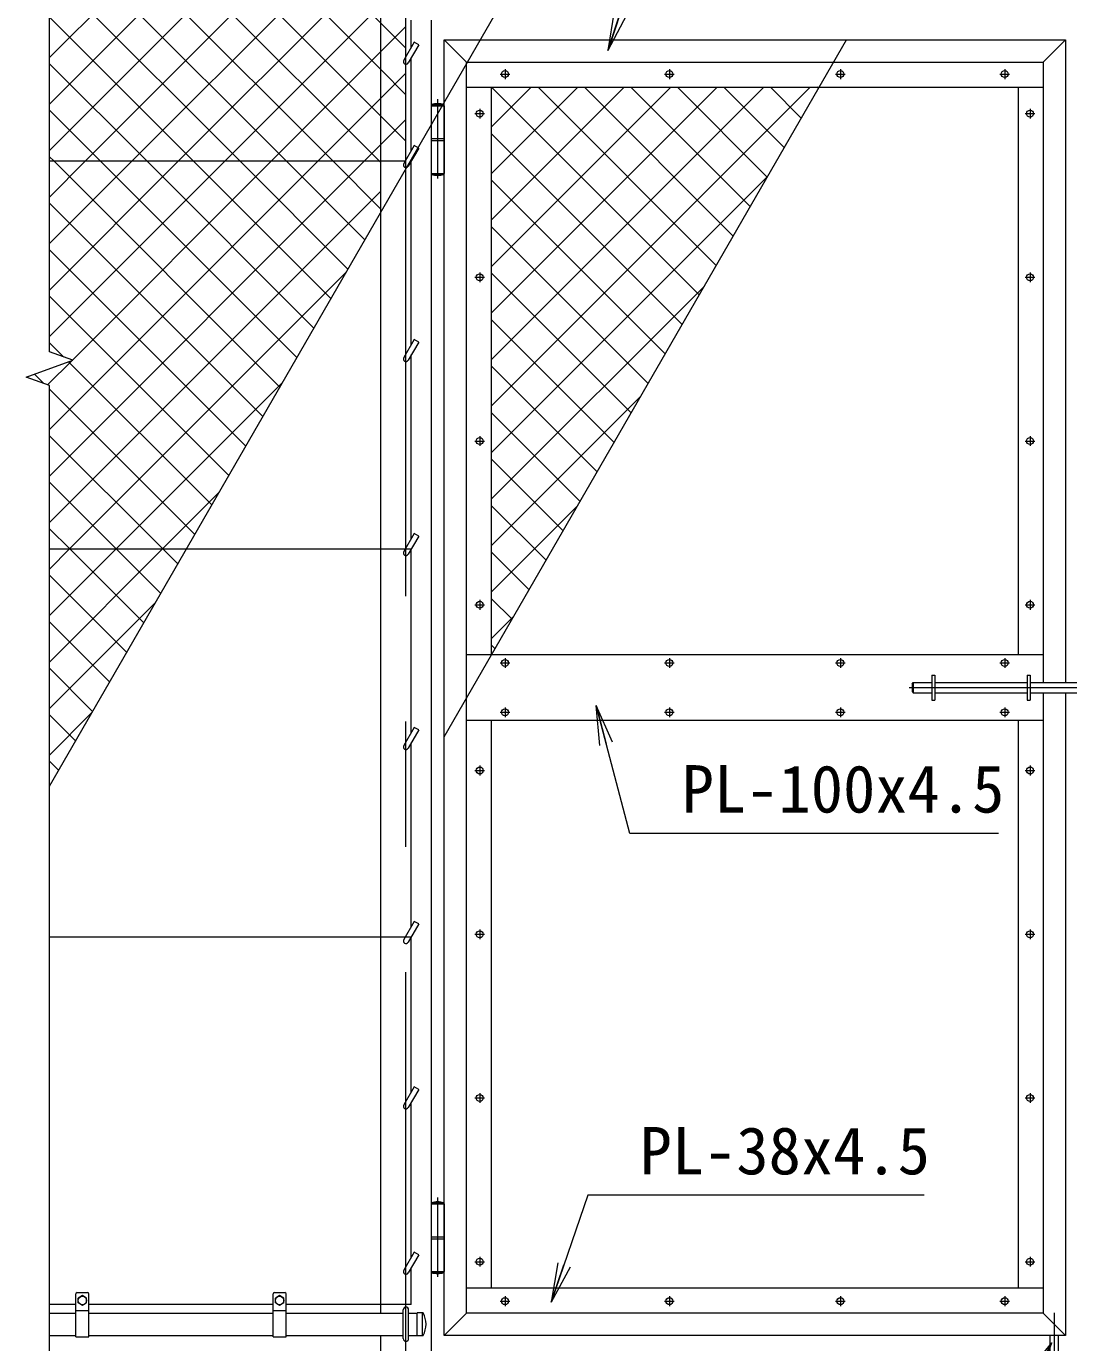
# Model space of a CAD drawing. Units: millimetres, scale not verified. Extents: x -6300 to 6300, y -4455 to 4455.
# Drawn here: x 330 to 1916, y -1030 to 972 of the extents above; entities that cross this region are included whole.
import ezdxf
from ezdxf.enums import TextEntityAlignment as Align

# ---------------------------------------------------------------- set-up
doc = ezdxf.new("R2010")
doc.units = ezdxf.units.MM
doc.header["$LTSCALE"] = 30
doc.linetypes.add('USER1', pattern=[50.8, 31.75, -6.35, 6.35, -6.35])
for name, color, linetype, lineweight in [('0-0_D-STR1', 1, 'Continuous', 18), ('0-1_D-DCR-HCH', 7, 'Continuous', 9), ('0-4_D-STR3', 3, 'Continuous', 13), ('0-5_D-STR-DIM', 7, 'Continuous', 9), ('0-6_0', 7, 'Continuous', 9), ('0-7_D-STR-TXT', 7, 'Continuous', 9), ('0-9_Defpoints', 8, 'Continuous', 18), ('0-A_D-BMK', 2, 'USER1', 13)]:
    doc.layers.add(name, color=color, linetype=linetype, lineweight=lineweight)
doc.styles.add('ＭＳ ゴシック', font='')
doc.styles.get('ＭＳ ゴシック').set_extended_font_data('MS Gothic')

# ---------------------------------------------------------------- blocks, each defined once
blk = doc.blocks.new('_Open')
at = {"layer": '0-6_0'}
blk.add_line((-30, 5), (0, 0), dxfattribs=at)
blk.add_lwpolyline([(-30, -5), (0, 0), (-30, 0)], dxfattribs=at)

msp = doc.modelspace()

# ---------------------------------------------------------------- linework, layer by layer
at = {"layer": '0-0_D-STR1'}
for p, q in [((869.66, -984.91), (869.66, 1917.09)), ((965.96, -1018.91), (965.96, 951.09)), ((965.96, 951.09), (1910.96, 951.09)), ((965.96, 951.09), (999.96, 917.09)), ((1910.96, 951.09), (1876.96, 917.09)), ((1910.96, 951.09), (1910.96, -25.91)), ((999.96, -984.91), (999.96, 917.09)), ((999.96, 917.09), (1876.96, 917.09)), ((1876.96, 917.09), (1876.96, -25.91)), ((999.96, 879.09), (1876.96, 879.09)), ((1037.96, 16.09), (1037.96, 879.09)), ((1838.96, 879.09), (1838.96, 16.09)), ((1876.96, 16.09), (999.96, 16.09)), ((1876.96, -41.91), (1876.96, -984.91)), ((1910.96, -41.91), (1910.96, -1018.91)), ((1876.96, -83.91), (999.96, -83.91)), ((1037.96, -946.91), (1037.96, -83.91)), ((1838.96, -83.91), (1838.96, -946.91)), ((1876.96, -946.91), (999.96, -946.91)), ((365.71, -984.91), (405.71, -984.91)), ((425.71, -984.91), (705.71, -984.91)), ((725.71, -984.91), (903.81, -984.91)), ((911.81, -984.91), (924.81, -984.91)), ((933.14, -984.41), (924.81, -984.41)), ((924.81, -1019.41), (924.81, -984.41)), ((932.81, -1019.41), (932.81, -984.41)), ((999.96, -984.91), (965.96, -1018.91)), ((1876.96, -984.91), (999.96, -984.91)), ((1876.96, -984.91), (1910.96, -1018.91)), ((365.71, -1018.91), (405.71, -1018.91)), ((425.71, -1018.91), (705.71, -1018.91)), ((725.71, -1018.91), (903.81, -1018.91)), ((911.81, -1018.91), (924.81, -1018.91)), ((933.14, -1019.41), (924.81, -1019.41)), ((1910.96, -1018.91), (965.96, -1018.91))]:
    msp.add_line(p, q, dxfattribs=at)
msp.add_lwpolyline([(945.96, 981.09), (945.96, -1403.91), (869.66, -1403.91), (869.66, -1018.91)], dxfattribs=at)
for centre, radius, start, end in [((933.14, -985.41), 1, 32.29827, 90), ((902.59, -1001.91), 35.72, 331.52136, 28.47864), ((933.14, -1018.41), 1, 270, 327.70173)]:
    msp.add_arc(centre, radius, start, end, dxfattribs=at)
at = {"layer": '0-1_D-DCR-HCH'}
for p, q in [((365.71, 924.29), (798.51, 1357.09)), ((365.71, 853.57), (869.22, 1357.09)), ((867.09, 767.09), (365.71, 1268.47)), ((796.38, 767.09), (365.71, 1197.76)), ((491.35, 767.09), (869.66, 1145.39)), ((725.67, 767.09), (365.71, 1127.05)), ((562.06, 767.09), (869.66, 1074.68)), ((654.96, 767.09), (365.71, 1056.34)), ((632.78, 767.09), (869.66, 1003.97)), ((584.25, 767.09), (365.71, 985.63)), ((513.54, 767.09), (365.71, 914.92)), ((1037.96, 818.72), (1098.33, 879.09)), ((1037.96, 748.01), (1169.04, 879.09)), ((1037.96, 677.3), (1239.75, 879.09)), ((1037.96, 606.59), (1310.46, 879.09)), ((1037.96, 535.88), (1381.17, 879.09)), ((1037.96, 465.16), (1451.88, 879.09)), ((1037.96, 394.45), (1522.59, 879.09)), ((1353.83, 563.19), (1037.96, 879.06)), ((1379.71, 608.02), (1108.65, 879.09)), ((1405.59, 652.85), (1179.36, 879.09)), ((1431.48, 697.68), (1250.07, 879.09)), ((1457.36, 742.51), (1320.78, 879.09)), ((1483.24, 787.34), (1391.49, 879.09)), ((1509.12, 832.17), (1462.2, 879.09)), ((1535, 876.99), (1532.91, 879.09)), ((442.83, 767.09), (365.71, 844.21)), ((1327.95, 518.36), (1037.96, 808.35)), ((372.12, 767.09), (365.71, 773.5)), ((365.71, 641.44), (491.35, 767.09)), ((365.71, 570.73), (562.06, 767.09)), ((365.71, 500.02), (632.78, 767.09)), ((716.03, 423.18), (372.12, 767.09)), ((741.91, 468.01), (442.83, 767.09)), ((767.79, 512.84), (513.54, 767.09)), ((793.67, 557.67), (584.25, 767.09)), ((819.55, 602.5), (654.96, 767.09)), ((845.44, 647.32), (725.67, 767.09)), ((869.66, 693.81), (796.38, 767.09)), ((869.66, 764.52), (867.09, 767.09)), ((1037.96, 323.74), (1458.22, 744.01)), ((365.71, 217.18), (869.66, 721.13)), ((1302.07, 473.54), (1037.96, 737.64)), ((690.14, 378.35), (365.71, 702.79)), ((1276.19, 428.71), (1037.96, 666.93)), ((664.26, 333.52), (365.71, 632.08)), ((396.33, 177.09), (816.57, 597.33)), ((1250.3, 383.88), (1037.96, 596.22)), ((638.38, 288.69), (365.71, 561.36)), ((1037.96, 253.03), (1361.63, 576.71)), ((1224.42, 339.05), (1037.96, 525.51)), ((387.59, 468.78), (365.71, 490.65)), ((362.87, 426.47), (399.95, 463.55)), ((612.5, 243.86), (394.72, 461.65)), ((357.07, 428.58), (342.88, 442.78)), ((1198.54, 294.22), (1037.96, 454.8)), ((467.04, 177.09), (719.98, 430.03)), ((586.62, 199.04), (365.71, 419.94)), ((1037.96, 182.32), (1265.04, 409.4)), ((1172.66, 249.39), (1037.96, 384.09)), ((537.85, 177.09), (365.71, 349.23)), ((1146.78, 204.56), (1037.96, 313.38)), ((467.14, 177.09), (365.71, 278.52)), ((537.75, 177.09), (623.39, 262.72)), ((1120.89, 159.73), (1037.96, 242.67)), ((1037.96, 111.61), (1168.45, 242.1)), ((396.43, 177.09), (365.71, 207.81)), ((365.71, 146.47), (396.33, 177.09)), ((365.71, 75.76), (467.04, 177.09)), ((365.71, 5.05), (537.75, 177.09)), ((508.97, 64.55), (396.43, 177.09)), ((534.85, 109.38), (467.14, 177.09)), ((560.73, 154.21), (537.85, 177.09)), ((1095.01, 114.91), (1037.96, 171.96)), ((483.09, 19.72), (365.71, 137.1)), ((1069.13, 70.08), (1037.96, 101.25)), ((365.71, -65.66), (526.79, 95.42)), ((457.21, -25.11), (365.71, 66.39)), ((1037.96, 40.9), (1071.85, 74.8)), ((1043.25, 25.25), (1037.96, 30.54)), ((431.33, -69.94), (365.71, -4.32)), ((365.71, -136.37), (430.2, -71.88)), ((405.44, -114.77), (365.71, -75.03)), ((379.56, -159.59), (365.71, -145.74))]:
    msp.add_line(p, q, dxfattribs=at)
for points in [[(365.71, 782.86), (869.66, 1286.81), (907.81, 1324.96), (939.93, 1357.09), (945.96, 1363.11), (1486.93, 1904.09)], [(365.71, 712.15), (420.64, 767.09), (869.66, 1216.1), (907.81, 1254.25), (945.96, 1292.4), (1010.64, 1357.09), (1557.64, 1904.09)], [(907.81, 938.5), (869.66, 976.65), (489.23, 1357.09), (365.71, 1480.6)], [(907.81, 867.79), (869.66, 905.94), (418.52, 1357.09), (365.71, 1409.89)], [(907.81, 797.08), (869.66, 835.23), (365.71, 1339.18)], [(400.48, 464.08), (703.49, 767.09), (869.66, 933.26), (907.81, 971.41)], [(365.71, 358.6), (774.2, 767.09), (869.66, 862.55), (907.81, 900.7)], [(365.71, 287.89), (844.91, 767.09), (869.66, 791.84), (907.81, 829.99)]]:
    msp.add_lwpolyline(points, dxfattribs=at)
at = {"layer": '0-4_D-STR3'}
for p, q in [((915.81, 939.94), (915.81, 981.09)), ((920.27, 947.68), (904.35, 920.09)), ((927.2, 943.68), (911.27, 916.09)), ((927.2, 943.68), (920.27, 947.68)), ((915.81, 782.94), (915.81, 923.94)), ((945.96, 851.09), (965.96, 851.09)), ((945.96, 851.09), (945.96, 748.09)), ((946.46, 852.59), (946.46, 851.09)), ((965.46, 852.59), (946.46, 852.59)), ((965.46, 852.59), (965.46, 851.09)), ((965.96, 851.09), (965.96, 748.09)), ((945.96, 801.09), (965.96, 801.09)), ((920.27, 790.68), (904.35, 763.09)), ((927.2, 786.68), (911.27, 759.09)), ((927.2, 786.68), (920.27, 790.68)), ((945.96, 798.09), (965.96, 798.09)), ((365.71, 767.09), (906.65, 767.09)), ((915.81, 487.94), (915.81, 766.94)), ((945.96, 748.09), (965.96, 748.09)), ((946.46, 748.09), (946.46, 746.59)), ((946.46, 746.59), (965.46, 746.59)), ((965.46, 748.09), (965.46, 746.59)), ((920.27, 495.68), (904.35, 468.09)), ((927.2, 491.68), (911.27, 464.09)), ((927.2, 491.68), (920.27, 495.68)), ((915.81, 192.94), (915.81, 471.94)), ((920.27, 200.68), (904.35, 173.09)), ((927.2, 196.68), (920.27, 200.68)), ((927.2, 196.68), (911.27, 169.09)), ((365.71, 177.09), (914.55, 177.09)), ((915.81, -102.06), (915.81, 176.94)), ((1707.46, -14.91), (1711.96, -14.91)), ((1707.46, -14.91), (1707.46, -52.91)), ((1711.96, -14.91), (1711.96, -52.91)), ((1852.46, -14.91), (1852.46, -52.91)), ((1852.46, -14.91), (1856.96, -14.91)), ((1856.96, -14.91), (1856.96, -52.91)), ((1677.46, -27.91), (1679.46, -25.91)), ((1677.46, -27.91), (1677.46, -39.91)), ((1677.46, -39.91), (1679.46, -41.91)), ((1679.46, -25.91), (1679.46, -41.91)), ((1679.46, -25.91), (1707.46, -25.91)), ((1711.96, -25.91), (1852.46, -25.91)), ((1856.96, -25.91), (1974.46, -25.91)), ((1679.46, -41.91), (1707.46, -41.91)), ((1707.46, -52.91), (1711.96, -52.91)), ((1711.96, -41.91), (1852.46, -41.91)), ((1852.46, -52.91), (1856.96, -52.91)), ((1856.96, -41.91), (1974.46, -41.91)), ((920.27, -94.32), (904.35, -121.91)), ((927.2, -98.32), (911.27, -125.91)), ((927.2, -98.32), (920.27, -94.32)), ((915.81, -397.06), (915.81, -118.06)), ((920.27, -389.32), (904.35, -416.91)), ((927.2, -393.32), (911.27, -420.91)), ((927.2, -393.32), (920.27, -389.32)), ((365.71, -412.91), (914.55, -412.91)), ((915.81, -648.56), (915.81, -413.06)), ((920.27, -640.82), (904.35, -668.41)), ((927.2, -644.82), (911.27, -672.41)), ((927.2, -644.82), (920.27, -640.82)), ((915.81, -900.06), (915.81, -664.56)), ((945.96, -818.91), (965.96, -818.91)), ((945.96, -818.91), (945.96, -921.91)), ((946.46, -817.41), (946.46, -818.91)), ((965.46, -817.41), (946.46, -817.41)), ((965.46, -817.41), (965.46, -818.91)), ((965.96, -818.91), (965.96, -921.91)), ((945.96, -868.91), (965.96, -868.91)), ((945.96, -871.91), (965.96, -871.91)), ((920.27, -892.32), (904.35, -919.91)), ((927.2, -896.32), (911.27, -923.91)), ((927.2, -896.32), (920.27, -892.32)), ((915.81, -971.91), (915.81, -916.06)), ((945.96, -921.91), (965.96, -921.91)), ((946.46, -921.91), (946.46, -923.41)), ((946.46, -923.41), (965.46, -923.41)), ((965.46, -921.91), (965.46, -923.41)), ((405.71, -1020.91), (405.71, -955.91)), ((407.71, -953.91), (423.71, -953.91)), ((425.71, -1020.91), (425.71, -955.91)), ((705.71, -1020.91), (705.71, -955.91)), ((707.71, -953.91), (723.71, -953.91)), ((725.71, -1020.91), (725.71, -955.91)), ((405.71, -971.91), (365.71, -971.91)), ((409.21, -969.65), (409.21, -962.17)), ((415.71, -973.41), (409.21, -969.65)), ((422.21, -969.65), (415.71, -973.41)), ((422.21, -969.65), (422.21, -962.17)), ((705.71, -971.91), (425.71, -971.91)), ((709.21, -969.65), (709.21, -962.17)), ((715.71, -973.41), (709.21, -969.65)), ((722.21, -969.65), (715.71, -973.41)), ((722.21, -969.65), (722.21, -962.17)), ((915.81, -971.91), (725.71, -971.91)), ((903.81, -1023.91), (903.81, -979.91)), ((911.81, -1023.91), (911.81, -979.91)), ((405.71, -980.91), (425.71, -980.91)), ((705.71, -980.91), (725.71, -980.91)), ((1887.46, -1160.41), (1887.46, -1018.91)), ((1900.46, -1160.41), (1900.46, -1018.91)), ((405.71, -1020.91), (425.71, -1020.91)), ((705.71, -1020.91), (725.71, -1020.91))]:
    msp.add_line(p, q, dxfattribs=at)
for points in [[(422.21, -962.17), (415.71, -958.41), (409.21, -962.17)], [(722.21, -962.17), (715.71, -958.41), (709.21, -962.17)]]:
    msp.add_lwpolyline(points, dxfattribs=at)
for centre, radius in [((1058.46, 899.09), 5.25), ((1308.46, 899.09), 5.25), ((1568.46, 899.09), 5.25), ((1818.46, 899.09), 5.25), ((1019.96, 839.09), 5.25), ((1856.96, 839.09), 5.25), ((1019.96, 590.09), 5.25), ((1856.96, 590.09), 5.25), ((1019.96, 341.09), 5.25), ((1856.96, 341.09), 5.25), ((1019.96, 92.09), 5.25), ((1856.96, 92.09), 5.25), ((1058.46, 3.59), 5.25), ((1308.46, 3.59), 5.25), ((1568.46, 3.59), 5.25), ((1818.46, 3.59), 5.25), ((1058.46, -71.41), 5.25), ((1308.46, -71.41), 5.25), ((1568.46, -71.41), 5.25), ((1818.46, -71.41), 5.25), ((1019.96, -159.91), 5.25), ((1856.96, -159.91), 5.25), ((1019.96, -408.91), 5.25), ((1856.96, -408.91), 5.25), ((1019.96, -657.91), 5.25), ((1856.96, -657.91), 5.25), ((1019.96, -906.91), 5.25), ((1856.96, -906.91), 5.25), ((415.71, -965.91), 6.49), ((715.71, -965.91), 6.49), ((1058.46, -966.91), 5.25), ((1308.46, -966.91), 5.25), ((1568.46, -966.91), 5.25), ((1818.46, -966.91), 5.25)]:
    msp.add_circle(centre, radius, dxfattribs=at)
for centre, radius, start, end in [((907.81, 918.09), 4, 150, 330), ((955.96, 823.25), 30.83, 72.05475, 107.94525), ((907.81, 761.09), 4, 150, 330), ((955.96, 775.92), 30.83, 252.05475, 287.94525), ((907.81, 466.09), 4, 150, 330), ((907.81, 171.09), 4, 150, 330), ((907.81, -123.91), 4, 150, 330), ((907.81, -418.91), 4, 150, 330), ((907.81, -670.41), 4, 150, 330), ((955.96, -846.75), 30.83, 72.05475, 107.94525), ((907.81, -921.91), 4, 150, 330), ((955.96, -894.08), 30.83, 252.05475, 287.94525), ((407.71, -955.91), 2, 90, 180), ((423.71, -955.91), 2, 0, 90), ((707.71, -955.91), 2, 90, 180), ((723.71, -955.91), 2, 0, 90), ((907.81, -979.91), 4, 0, 180), ((907.81, -1023.91), 4, 180, 0)]:
    msp.add_arc(centre, radius, start, end, dxfattribs=at)
at = {"layer": '0-5_D-STR-DIM'}
for p, q in [((365.71, 476.74), (365.71, 2014.09)), ((330.47, 438.26), (400.95, 463.91)), ((400.95, 463.91), (365.71, 476.74)), ((365.71, 425.44), (330.47, 438.26)), ((365.71, -1141.91), (365.71, 425.44))]:
    msp.add_line(p, q, dxfattribs=at)
at = {"layer": '0-7_D-STR-TXT'}
for points in [[(2084.72, 1135.51), (1280.8, 1135.51), (1215.69, 936.78)], [(1808.75, -255.67), (1248.48, -255.67), (1197.47, -63.22)], [(1695.93, -805.86), (1184.39, -805.86), (1129.21, -966.7)]]:
    msp.add_lwpolyline(points, dxfattribs=at)
at = {"layer": '0-9_Defpoints'}
for p, q in [((365.71, -183.59), (1598.16, 1951.09)), ((965.96, -108.62), (1577.78, 951.09))]:
    msp.add_line(p, q, dxfattribs=at)
at = {"layer": '0-A_D-BMK'}
for p, q in [((907.81, -1418.91), (907.81, 1991.09)), ((1058.46, 906.53), (1058.46, 891.65)), ((1308.46, 906.53), (1308.46, 891.65)), ((1568.46, 906.53), (1568.46, 891.65)), ((1818.46, 906.53), (1818.46, 891.65)), ((1051.02, 899.09), (1065.9, 899.09)), ((1301.02, 899.09), (1315.9, 899.09)), ((1561.02, 899.09), (1575.9, 899.09)), ((1811.02, 899.09), (1825.9, 899.09)), ((955.96, 860.79), (955.96, 740.36)), ((1019.96, 846.53), (1019.96, 831.65)), ((1856.96, 846.53), (1856.96, 831.65)), ((1012.52, 839.09), (1027.4, 839.09)), ((1849.52, 839.09), (1864.4, 839.09)), ((1012.52, 590.09), (1027.4, 590.09)), ((1019.96, 597.53), (1019.96, 582.65)), ((1849.52, 590.09), (1864.4, 590.09)), ((1856.96, 597.53), (1856.96, 582.65)), ((1012.52, 341.09), (1027.4, 341.09)), ((1019.96, 348.53), (1019.96, 333.65)), ((1849.52, 341.09), (1864.4, 341.09)), ((1856.96, 348.53), (1856.96, 333.65)), ((1012.52, 92.09), (1027.4, 92.09)), ((1019.96, 99.53), (1019.96, 84.65)), ((1849.52, 92.09), (1864.4, 92.09)), ((1856.96, 99.53), (1856.96, 84.65)), ((1051.02, 3.59), (1065.9, 3.59)), ((1058.46, 11.03), (1058.46, -3.85)), ((1301.02, 3.59), (1315.9, 3.59)), ((1308.46, 11.03), (1308.46, -3.85)), ((1561.02, 3.59), (1575.9, 3.59)), ((1568.46, 11.03), (1568.46, -3.85)), ((1811.02, 3.59), (1825.9, 3.59)), ((1818.46, 11.03), (1818.46, -3.85)), ((1673.35, -33.91), (2253.46, -33.91)), ((1051.02, -71.41), (1065.9, -71.41)), ((1058.46, -63.97), (1058.46, -78.85)), ((1301.02, -71.41), (1315.9, -71.41)), ((1308.46, -63.97), (1308.46, -78.85)), ((1561.02, -71.41), (1575.9, -71.41)), ((1568.46, -63.97), (1568.46, -78.85)), ((1811.02, -71.41), (1825.9, -71.41)), ((1818.46, -63.97), (1818.46, -78.85)), ((1012.52, -159.91), (1027.4, -159.91)), ((1019.96, -152.47), (1019.96, -167.35)), ((1849.52, -159.91), (1864.4, -159.91)), ((1856.96, -152.47), (1856.96, -167.35)), ((1012.52, -408.91), (1027.4, -408.91)), ((1019.96, -401.47), (1019.96, -416.35)), ((1849.52, -408.91), (1864.4, -408.91)), ((1856.96, -401.47), (1856.96, -416.35)), ((1012.52, -657.91), (1027.4, -657.91)), ((1019.96, -650.47), (1019.96, -665.35)), ((1849.52, -657.91), (1864.4, -657.91)), ((1856.96, -650.47), (1856.96, -665.35)), ((955.96, -809.21), (955.96, -929.64)), ((1019.96, -899.47), (1019.96, -914.35)), ((1856.96, -899.47), (1856.96, -914.35)), ((1012.52, -906.91), (1027.4, -906.91)), ((1849.52, -906.91), (1864.4, -906.91)), ((1058.46, -959.47), (1058.46, -974.35)), ((1308.46, -959.47), (1308.46, -974.35)), ((1568.46, -959.47), (1568.46, -974.35)), ((1818.46, -959.47), (1818.46, -974.35)), ((1051.02, -966.91), (1065.9, -966.91)), ((1301.02, -966.91), (1315.9, -966.91)), ((1561.02, -966.91), (1575.9, -966.91)), ((1811.02, -966.91), (1825.9, -966.91)), ((1893.96, -1174.83), (1893.96, -984.83))]:
    msp.add_line(p, q, dxfattribs=at)

# ---------------------------------------------------------------- block references
at = {"layer": '0-7_D-STR-TXT', "xscale": 2, "yscale": 2}
for p, rotation in [((1215.07, 934.88), 251.85931), ((1196.96, -61.29), 104.84646), ((1128.56, -968.59), 251.06303), ((1890.18, -1030.38), 60)]:
    msp.add_blockref('_Open', p, dxfattribs=dict(at, rotation=rotation))

# ---------------------------------------------------------------- texts
at = {"layer": '0-7_D-STR-TXT', "style": 'ＭＳ ゴシック'}
for s, p in [('PL-100x4.5', (1327.15, -245.55)), ('PL-38x4.5', (1263.06, -795.74))]:
    msp.add_text(s, height=72.14, dxfattribs=at).set_placement(p, align=Align.BOTTOM_LEFT)

doc.saveas('drawing.dxf')
